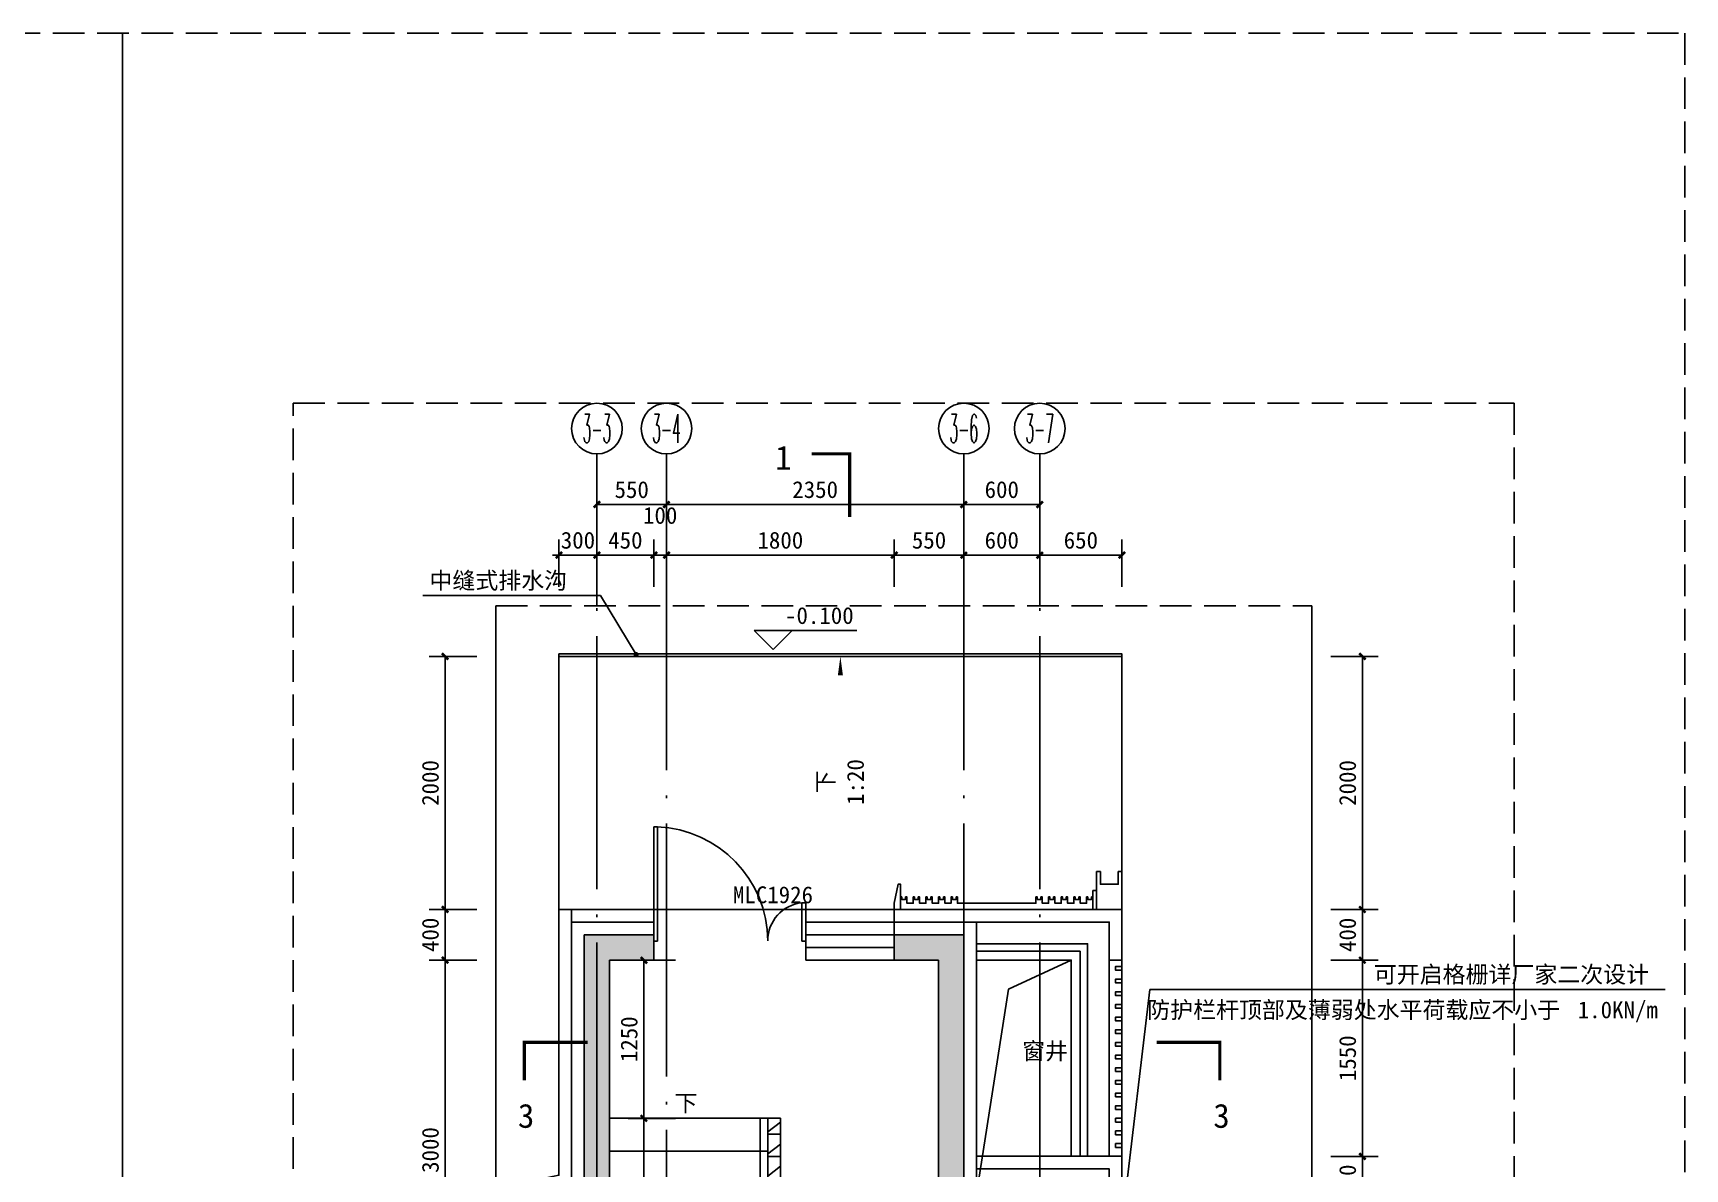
# Model space of a CAD drawing. Extents: x -10817 to 167545, y 26551 to 157048.
# Drawn here: x 25243 to 38300, y 56776 to 65751 of the extents above; entities that cross this region are included whole.
import ezdxf
from ezdxf.enums import TextEntityAlignment as Align
from ezdxf.xclip import XClip

# ---------------------------------------------------------------- set-up
doc = ezdxf.new("R2010")
doc.units = 0
doc.header["$LTSCALE"] = 1000
doc.header["$MEASUREMENT"] = 0
doc.header["$XCLIPFRAME"] = 0
doc.linetypes.add('DASH', pattern=[0.35, 0.25, -0.1])
doc.linetypes.add('DOTE', pattern=[2.42, 2, -0.2, 0.02, -0.2])
doc.layers.get('Defpoints').update_dxf_attribs({"color": 30, "linetype": 'DASH'})
for name, color, linetype in [('125-北侧门头$0$125-北侧门头$0$A-00-HX-113-wall-01Y$0$HRAL', 31, 'Continuous'), ('125-北侧门头$0$125-北侧门头$0$A-DRAN-SYMB', 243, 'Continuous'), ('125-北侧门头$0$125-北侧门头$0$A-FLOR-UNDR', 177, 'Continuous'), ('125-北侧门头$0$125-北侧门头$0$造甲村-建筑200户型底图$0$A-FURN', 8, 'Continuous'), ('125-核心筒-首层南入$0$A-COLU-CONC-HATC', 204, 'Continuous'), ('125-核心筒-首层南入$0$A-DOOR', 51, 'Continuous'), ('125-核心筒-首层南入$0$A-FLOR-HRAL', 71, 'Continuous'), ('125-核心筒-首层南入$0$A-FLOR-STRS', 51, 'Continuous'), ('125-核心筒-首层南入$0$A-WALL-BLOK', 131, 'Continuous'), ('125-核心筒-首层南入$0$A-WALL-CONC', 9, 'Continuous'), ('125-核心筒-首层南入$0$A-WALL-INSL', 241, 'Continuous'), ('3#-夹层$0$A-ANNO-LEVL', 3, 'Continuous'), ('3#-夹层$0$A-ANNO-SYMB', 3, 'Continuous'), ('3#-夹层$0$A-ANNO-TEXT', 7, 'Continuous'), ('A-ANNO-AXIS-CIRC', 3, 'Continuous'), ('A-ANNO-AXIS-TEXT', 7, 'Continuous'), ('A-ANNO-DIMS', 3, 'Continuous'), ('A-ANNO-DOTE', 10, 'DOTE'), ('A-ANNO-NOTE', 3, 'Continuous'), ('A-ANNO-SYMB', 3, 'Continuous'), ('A-ANNO-TEXT', 7, 'Continuous'), ('AXIS_TEXT', 7, 'Continuous')]:
    doc.layers.add(name, color=color, linetype=linetype)
doc.styles.add('3#-夹层$0$_TCH_DIM', font='')
doc.styles.add('_TCH_AXIS', font='COMPLEX', dxfattribs={"bigfont": 'GBCBIG'})
doc.styles.add('_TCH_DIM', font='')
doc.styles.add('_TCH_DIM_T3', font='')
doc.styles.add('_TCH_LABEL', font='')
doc.styles.add('COMPLEX', font='COMPLEX')
doc.styles.get("Standard").update_dxf_attribs({"font": ''})
doc.styles.get('3#-夹层$0$_TCH_DIM').set_extended_font_data('SimSun')
doc.styles.get('_TCH_DIM').set_extended_font_data('SimSun')
doc.styles.get('_TCH_DIM_T3').set_extended_font_data('SimSun')
doc.styles.get('_TCH_LABEL').set_extended_font_data('SimSun')
doc.styles.get('Standard').set_extended_font_data('SimSun')
doc.dimstyles.new('_TCH_ARCH&&50', dxfattribs={"dimtxt": 132.911392, "dimasz": 50, "dimexe": 125, "dimexo": 150, "dimgap": 50, "dimtad": 1, "dimdec": 0, "dimzin": 0, "dimdsep": 46, "dimtxsty": '_TCH_DIM_T3', "dimblk": 'ARCHTICK', "dimcen": 0.09, "dimclrt": 7, "dimazin": 2, "dimtfac": 1, "dimtdec": 0, "dimtix": 1, "dimtmove": 2, "dimatfit": 3, "dimfxl": 50, "dimtolj": 1, "dimtzin": 0, "dimarcsym": 0})

# ---------------------------------------------------------------- blocks, each defined once
blk = doc.blocks.new('125-北侧门头$0$125-北侧门头$0$DDDA$C0A4D4CDB')
at = {"color": 0}
for p, q in [((193, 557), (117, 469)), ((193, 557), (269, 469)), ((75, 409), (312, 409)), ((117, 469), (166, 481)), ((166, 481), (166, 426)), ((166, 426), (193, 460)), ((220, 426), (193, 460)), ((220, 481), (220, 426)), ((269, 469), (220, 481)), ((0, 0), (0, 370)), ((0, 370), (995, 370)), ((995, 370), (995, 0)), ((995, 0), (0, 0)), ((995, 57), (1037, 57)), ((1037, 20), (995, 20)), ((1037, 57), (1037, 20))]:
    blk.add_line(p, q, dxfattribs=at)
for centre, start_param, end_param in [((75, 370), 0.785398, 2.356194), ((312, 370), 5.497787, 7.068583)]:
    blk.add_ellipse(centre, major_axis=(27.3, 27.3), ratio=1, start_param=start_param, end_param=end_param, dxfattribs=at)
blk = doc.blocks.new('125-北侧门头')
at = {"layer": '125-北侧门头$0$125-北侧门头$0$A-DRAN-SYMB'}
h = blk.add_hatch(dxfattribs=at)
h.set_pattern_fill('ANSI31', color=256, scale=5, angle=270, style=0)
h.set_pattern_definition([(315, (-58418.732, -6432.753), (5.6126601, 5.6126601), [])])
edge = h.paths.add_edge_path()
edge.add_arc((3900, -1850), 25, 0, 360)
at = {"layer": '125-北侧门头$0$125-北侧门头$0$A-00-HX-113-wall-01Y$0$HRAL'}
for points in [[(4150, 2300), (4150, 2320), (-300, 2320), (-300, 2300)], [(2400, 300), (2400, 500), (2380, 500), (2350, 350), (2350, 300)], [(3920, 400), (3910, 400), (3910, 380), (3880, 380), (3880, 400), (3870, 400), (3870, 350), (3820, 350), (3820, 400), (3810, 400), (3810, 380), (3780, 380), (3780, 400), (3770, 400), (3770, 350), (3720, 350), (3720, 400), (3710, 400), (3710, 380), (3680, 380), (3680, 400), (3670, 400), (3670, 350), (3620, 350), (3620, 400), (3610, 400), (3610, 380), (3580, 380), (3580, 400), (3570, 400), (3570, 350), (3520, 350), (3520, 400), (3510, 400), (3510, 380), (3480, 380), (3480, 400), (3470, 400), (3470, 350), (2850, 350), (2850, 400), (2840, 400), (2840, 380), (2810, 380), (2810, 400), (2800, 400), (2800, 350), (2750, 350), (2750, 400), (2740, 400), (2740, 380), (2710, 380), (2710, 400), (2700, 400), (2700, 350), (2650, 350), (2650, 400), (2640, 400), (2640, 380), (2610, 380), (2610, 400), (2600, 400), (2600, 350), (2550, 350), (2550, 400), (2540, 400), (2540, 380), (2510, 380), (2510, 400), (2500, 400), (2500, 350), (2450, 350), (2450, 400), (2440, 400), (2440, 380), (2410, 380), (2410, 400), (2400, 400)], [(-200, 300), (-300, 300), (-300, -1800)], [(-201, 300), (450, 300), (450, 200), (-201, 200)], [(-201, 300), (-201, 200)], [(4049, -100), (4149, -100), (4149, 300), (2350, 300), (2350, 200), (4049, 200), (4049, 200), (4049, -100)], [(4149, -100), (4149, -1650)], [(2999, -1750), (4049, -1750), (4049, -2050), (4149, -2050), (4149, -1650), (2999, -1650)], [(-450, -1850), (-450, -1850), (-450, -1830), (-300, -1800), (-300, -1800)], [(-450, -1850), (-450, -1860), (-430, -1860), (-430, -1890), (-450, -1890), (-450, -1900), (-400, -1900), (-400, -1950), (-450, -1950), (-450, -1960), (-430, -1960), (-430, -1990), (-450, -1990), (-450, -2000), (-400, -2000), (-400, -2050), (-450, -2050)], [(-450, -2050), (-450, -2060), (-430, -2060), (-430, -2090), (-450, -2090), (-450, -2100), (-400, -2100), (-400, -2150), (-450, -2150), (-450, -2160), (-430, -2160), (-430, -2190), (-450, -2190), (-450, -2200), (-400, -2200), (-400, -2250), (-450, -2250), (-450, -2260), (-430, -2260), (-430, -2290), (-450, -2290), (-450, -2300), (-400, -2300), (-400, -2350), (-450, -2350), (-450, -2360), (-430, -2360), (-430, -2390), (-450, -2390), (-450, -2400), (-400, -2400), (-400, -2450), (-450, -2450), (-450, -2460), (-430, -2460), (-430, -2490), (-450, -2490), (-450, -2500), (-400, -2500), (-400, -2550), (-450, -2550)], [(4149, -2050), (4149, -3100)], [(-450, -2550), (-450, -2560), (-430, -2560), (-430, -2590), (-450, -2590), (-450, -2600), (-400, -2600), (-400, -2650), (-450, -2650), (-450, -2660), (-430, -2660), (-430, -2690), (-450, -2690), (-450, -2700), (-400, -2700), (-400, -2750), (-450, -2750), (-450, -2760), (-430, -2760), (-430, -2790), (-450, -2790), (-450, -2800)], [(-450, -2800), (-400, -2800), (-400, -3400)], [(4049, -3400), (4049, -3100), (4149, -3100), (4149, -3400)]]:
    blk.add_lwpolyline(points, dxfattribs=at)
for points in [[(-300, 2300), (4150, 2300), (4150, 300), (-300, 300)], [(4149, -180), (4149, -150), (4099, -150), (4099, -180)], [(4149, -280), (4149, -250), (4099, -250), (4099, -280)], [(4149, -380), (4149, -350), (4099, -350), (4099, -380)], [(4149, -480), (4149, -450), (4099, -450), (4099, -480)], [(4149, -580), (4149, -550), (4099, -550), (4099, -580)], [(4149, -680), (4149, -650), (4099, -650), (4099, -680)], [(4149, -780), (4149, -750), (4099, -750), (4099, -780)], [(4149, -880), (4149, -850), (4099, -850), (4099, -880)], [(4149, -980), (4149, -950), (4099, -950), (4099, -980)], [(4149, -1080), (4149, -1050), (4099, -1050), (4099, -1080)], [(4149, -1180), (4149, -1150), (4099, -1150), (4099, -1180)], [(4149, -1280), (4149, -1250), (4099, -1250), (4099, -1280)], [(4149, -1380), (4149, -1350), (4099, -1350), (4099, -1380)], [(4149, -1480), (4149, -1450), (4099, -1450), (4099, -1480)], [(4149, -1580), (4149, -1550), (4099, -1550), (4099, -1580)], [(4149, -2130), (4149, -2100), (4099, -2100), (4099, -2130)], [(4149, -2230), (4149, -2200), (4099, -2200), (4099, -2230)], [(4149, -2330), (4149, -2300), (4099, -2300), (4099, -2330)], [(4149, -2430), (4149, -2400), (4099, -2400), (4099, -2430)], [(4149, -2530), (4149, -2500), (4099, -2500), (4099, -2530)], [(4149, -2630), (4149, -2600), (4099, -2600), (4099, -2630)], [(4149, -2730), (4149, -2700), (4099, -2700), (4099, -2730)], [(4149, -2830), (4149, -2800), (4099, -2800), (4099, -2830)], [(4149, -2930), (4149, -2900), (4099, -2900), (4099, -2930)], [(4149, -3030), (4149, -3000), (4099, -3000), (4099, -3030)]]:
    blk.add_lwpolyline(points, close=True, dxfattribs=at)
at = {"layer": '125-北侧门头$0$125-北侧门头$0$A-00-HX-113-wall-01Y$0$HRAL', "elevation": 0}
for points in [[(4150, 300), (4150, 600), (4120, 600), (4120, 500), (3980, 500), (3980, 600), (3950, 600), (3950, 300), (3920, 300)], [(3950, 450), (3920, 450), (3920, 300)]]:
    blk.add_lwpolyline(points, dxfattribs=at)
at = {"layer": '125-北侧门头$0$125-北侧门头$0$A-DRAN-SYMB'}
blk.add_circle((3900, -1850), 25, dxfattribs=at)
at = {"layer": '125-北侧门头$0$125-北侧门头$0$A-FLOR-UNDR'}
for points in [[(3000, -1650), (4049, -1650), (4049, 200), (3000, 200)], [(3000, -1650), (3749, -1650), (3749, -100), (3000, -100)]]:
    blk.add_lwpolyline(points, close=True, dxfattribs=at)
blk.add_lwpolyline([(2999, -1950), (3252, -330), (3749, -100)], dxfattribs=at)
at = {"layer": '125-北侧门头$0$125-北侧门头$0$造甲村-建筑200户型底图$0$A-FURN', "ltscale": 0.1, "extrusion": (0, 0, -1), "xscale": -1, "zscale": -1, "rotation": 90}
blk.add_blockref('125-北侧门头$0$125-北侧门头$0$DDDA$C0A4D4CDB', (-3330, -1858), dxfattribs=at)
blk = doc.blocks.new('125-核心筒-首层南入$0$$DorLib2D$00000225')
at = {"color": 0}
for p, q in [((0.475, -0.001), (0.475, 0.752)), ((0.475, 0.752), (0.5, 0.752)), ((0.5, -0.001), (0.5, 0.752)), ((-0.5, 0), (-0.5, 0.252)), ((-0.475, 0.252), (-0.5, 0.252)), ((-0.475, 0), (-0.475, 0.252)), ((-0.475, 0), (-0.5, 0)), ((0.475, -0.001), (0.5, -0.001))]:
    blk.add_line(p, q, dxfattribs=at)
for centre, radius, start, end in [((0.505, -0.002), 0.755, 92.2493, 179.7238), ((-0.501, 0.003), 0.251, 359.7899, 84.0974)]:
    blk.add_arc(centre, radius, start, end, dxfattribs=at)
blk = doc.blocks.new('125-核心筒-首层南入$0$$WINLIB2D$00000001')
at = {"color": 0}
for points in [[(-0.5, 0.5), (-0.5, -0.5)], [(-0.5, 0.5), (0.5, 0.5)], [(0.5, -0.5), (0.5, 0.5)], [(0.5, 0.167), (-0.5, 0.167)], [(0.5, -0.167), (-0.5, -0.167)], [(-0.5, -0.5), (0.5, -0.5)]]:
    blk.add_lwpolyline(points, dxfattribs=at)
blk = doc.blocks.new('125-核心筒-首层南入')
at = {"layer": '125-核心筒-首层南入$0$A-COLU-CONC-HATC'}
for points in [[(-1850, 10800), (-1650, 10600), (-1300, 10600), (-1300, 10800)], [(-1850, 7800), (-1650, 7800), (-1650, 10600), (-1850, 10800)], [(600, 10800), (600, 10600), (950, 10600), (1150, 10800)], [(950, 7800), (1150, 7800), (1150, 10800), (950, 10600)]]:
    blk.add_hatch(color=256, dxfattribs=at).paths.add_polyline_path(points)
h = blk.add_hatch(dxfattribs=at)
h.set_pattern_fill('空心砖', color=256, scale=50, style=0)
h.set_pattern_definition([(0, (0, 0), (0, 175), []), (37.875, (200, 0), (-84.8076, 109.0383), []), (90, (200, 0), (-225, 1e-14), [])])
h.paths.add_polyline_path([(-400, 9350), (-400, 7050), (-333.3, 7050), (-300, 7100), (-300, 9350)])
at = {"layer": '125-核心筒-首层南入$0$A-FLOR-HRAL'}
for points in [[(2128.5, 9050), (2128.5, 10730), (1250, 10730)], [(2068.5, 9050), (2068.5, 10670), (1250, 10670)]]:
    blk.add_lwpolyline(points, dxfattribs=at)
at = {"layer": '125-核心筒-首层南入$0$A-FLOR-STRS'}
for p, q in [((-1650, 5450), (-1650, 9350)), ((-1650, 9350), (-400, 9350)), ((-460, 5450), (-460, 9350)), ((-460, 9350), (-400, 9350)), ((-400, 5450), (-400, 9350)), ((-400, 5450), (-400, 9350)), ((-1650, 9090), (-400, 9090))]:
    blk.add_line(p, q, dxfattribs=at)
at = {"layer": '125-核心筒-首层南入$0$A-WALL-BLOK'}
for p, q in [((-400, 9350), (-400, 7050)), ((-300, 9350), (-400, 9350)), ((-300, 9350), (-300, 7100))]:
    blk.add_line(p, q, dxfattribs=at)
at = {"layer": '125-核心筒-首层南入$0$A-WALL-CONC'}
for p, q in [((-1850, 10800), (-1300, 10800)), ((-1850, 7800), (-1850, 10800)), ((-1300, 10600), (-1300, 10800)), ((600, 10600), (600, 10800)), ((600, 10800), (1150, 10800)), ((1150, 10800), (1150, 7800)), ((-1650, 10600), (-1300, 10600)), ((-1650, 7800), (-1650, 10600)), ((600, 10600), (950, 10600)), ((950, 10600), (950, 7800))]:
    blk.add_line(p, q, dxfattribs=at)
at = {"layer": '125-核心筒-首层南入$0$A-WALL-INSL'}
for p, q in [((-1300, 10900), (-1300, 10800)), ((600, 10900), (600, 10800))]:
    blk.add_line(p, q, dxfattribs=at)
for points in [[(-1300, 10800), (-1300, 10900), (-1950, 10900), (-1950, 7900), (-2150, 7900), (-2150, 7300), (-2650, 7300)], [(600, 10800), (600, 10900), (1250, 10900), (1250, 7900), (1450, 7900), (1450, 7300), (2400, 7300)]]:
    blk.add_lwpolyline(points, dxfattribs=at)
blk.add_blockref('125-北侧门头', (-1750, 10700))
at = {"layer": '125-核心筒-首层南入$0$A-DOOR', "zscale": 300}
for name, p, xscale, yscale in [('125-核心筒-首层南入$0$$DorLib2D$00000225', (-700, 10750), -1200, 1200), ('125-核心筒-首层南入$0$$WINLIB2D$00000001', (250, 10750), -700, 300)]:
    blk.add_blockref(name, p, dxfattribs=dict(at, xscale=xscale, yscale=yscale))
blk = doc.blocks.new('_ArchTick')
at = {"color": 0, "linetype": 'ByBlock', "const_width": 0.4}
blk.add_lwpolyline([(-0.5, -0.5), (0.5, 0.5)], dxfattribs=at)
blk = doc.blocks.new('*D1526')
at = {"layer": 'A-ANNO-DIMS', "color": 0, "lineweight": -2, "transparency": 16777216}
for p, q in [((30321, 58426), (29946, 58426)), ((30071, 57176), (30071, 58426)), ((30321, 57176), (29946, 57176))]:
    blk.add_line(p, q, dxfattribs=at)
at = {"layer": 'Defpoints', "color": 0, "transparency": 16777216}
for p in [(30071, 58426), (30471, 58426), (30471, 57176)]:
    blk.add_point(p, dxfattribs=at)
at = {"layer": 'A-ANNO-DIMS', "color": 0, "lineweight": -2, "transparency": 16777216, "xscale": 50, "yscale": 50, "zscale": 50}
for p, rotation in [((30071, 58426), 90), ((30071, 57176), 270)]:
    blk.add_blockref('_ArchTick', p, dxfattribs=dict(at, rotation=rotation))
at = {"layer": 'A-ANNO-DIMS', "color": 7, "transparency": 16777216, "insert": (29955, 57801), "char_height": 132.9, "attachment_point": 5, "rotation": 90, "style": '_TCH_DIM_T3'}
blk.add_mtext('\\A1;1250', dxfattribs=at)
blk = doc.blocks.new('*D1527')
at = {"layer": 'A-ANNO-DIMS', "color": 0, "lineweight": -2, "transparency": 16777216}
for p, q in [((30321, 57176), (29946, 57176)), ((30071, 53276), (30071, 57176)), ((30321, 53276), (29946, 53276))]:
    blk.add_line(p, q, dxfattribs=at)
at = {"layer": 'Defpoints', "color": 0, "transparency": 16777216}
for p in [(30071, 57176), (30471, 57176), (30471, 53276)]:
    blk.add_point(p, dxfattribs=at)
at = {"layer": 'A-ANNO-DIMS', "color": 0, "lineweight": -2, "transparency": 16777216, "xscale": 50, "yscale": 50, "zscale": 50}
for p, rotation in [((30071, 57176), 90), ((30071, 53276), 270)]:
    blk.add_blockref('_ArchTick', p, dxfattribs=dict(at, rotation=rotation))
at = {"layer": 'A-ANNO-DIMS', "color": 7, "transparency": 16777216, "insert": (29955, 55226), "char_height": 132.91, "attachment_point": 5, "rotation": 90, "style": '_TCH_DIM_T3'}
blk.add_mtext('\\A1;260X15=3900', dxfattribs=at)
blk = doc.blocks.new('*D1558')
at = {"layer": 'A-ANNO-DIMS', "color": 0, "lineweight": -2, "transparency": 16777216}
for p, q in [((28750, 58426), (28375, 58426)), ((28500, 55426), (28500, 58426)), ((28750, 55426), (28375, 55426))]:
    blk.add_line(p, q, dxfattribs=at)
at = {"layer": 'Defpoints', "color": 0, "transparency": 16777216}
for p in [(28500, 58426), (28900, 58426), (28900, 55426)]:
    blk.add_point(p, dxfattribs=at)
at = {"layer": 'A-ANNO-DIMS', "color": 0, "lineweight": -2, "transparency": 16777216, "xscale": 50, "yscale": 50, "zscale": 50}
for p, rotation in [((28500, 58426), 90), ((28500, 55426), 270)]:
    blk.add_blockref('_ArchTick', p, dxfattribs=dict(at, rotation=rotation))
at = {"layer": 'A-ANNO-DIMS', "color": 7, "transparency": 16777216, "insert": (28384, 56926), "char_height": 132.9, "attachment_point": 5, "rotation": 90, "style": '_TCH_DIM_T3'}
blk.add_mtext('\\A1;3000', dxfattribs=at)
blk = doc.blocks.new('*D1559')
at = {"layer": 'A-ANNO-DIMS', "color": 0, "lineweight": -2, "transparency": 16777216}
for p, q in [((28750, 58826), (28375, 58826)), ((28500, 58426), (28500, 58826)), ((28750, 58426), (28375, 58426))]:
    blk.add_line(p, q, dxfattribs=at)
at = {"layer": 'Defpoints', "color": 0, "transparency": 16777216}
for p in [(28500, 58826), (28900, 58826), (28900, 58426)]:
    blk.add_point(p, dxfattribs=at)
at = {"layer": 'A-ANNO-DIMS', "color": 0, "lineweight": -2, "transparency": 16777216, "xscale": 50, "yscale": 50, "zscale": 50}
for p, rotation in [((28500, 58826), 90), ((28500, 58426), 270)]:
    blk.add_blockref('_ArchTick', p, dxfattribs=dict(at, rotation=rotation))
at = {"layer": 'A-ANNO-DIMS', "color": 7, "transparency": 16777216, "insert": (28384, 58626), "char_height": 132.9, "attachment_point": 5, "rotation": 90, "style": '_TCH_DIM_T3'}
blk.add_mtext('\\A1;400', dxfattribs=at)
blk = doc.blocks.new('*D1560')
at = {"layer": 'A-ANNO-DIMS', "color": 0, "lineweight": -2, "transparency": 16777216}
for p, q in [((28750, 60826), (28375, 60826)), ((28500, 58826), (28500, 60826)), ((28750, 58826), (28375, 58826))]:
    blk.add_line(p, q, dxfattribs=at)
at = {"layer": 'Defpoints', "color": 0, "transparency": 16777216}
for p in [(28500, 60826), (28900, 60826), (28900, 58826)]:
    blk.add_point(p, dxfattribs=at)
at = {"layer": 'A-ANNO-DIMS', "color": 0, "lineweight": -2, "transparency": 16777216, "xscale": 50, "yscale": 50, "zscale": 50}
for p, rotation in [((28500, 60826), 90), ((28500, 58826), 270)]:
    blk.add_blockref('_ArchTick', p, dxfattribs=dict(at, rotation=rotation))
at = {"layer": 'A-ANNO-DIMS', "color": 7, "transparency": 16777216, "insert": (28384, 59826), "char_height": 132.9, "attachment_point": 5, "rotation": 90, "style": '_TCH_DIM_T3'}
blk.add_mtext('\\A1;2000', dxfattribs=at)
blk = doc.blocks.new('*D1561')
at = {"layer": 'A-ANNO-DIMS', "color": 0, "lineweight": -2, "transparency": 16777216}
for p, q in [((29400, 61376), (29400, 61751)), ((29700, 61376), (29700, 61751)), ((29400, 61626), (29350, 61626)), ((29400, 61626), (29700, 61626)), ((29700, 61626), (29750, 61626))]:
    blk.add_line(p, q, dxfattribs=at)
at = {"layer": 'Defpoints', "color": 0, "transparency": 16777216}
for p in [(29700, 61626), (29400, 61226), (29700, 61226)]:
    blk.add_point(p, dxfattribs=at)
at = {"layer": 'A-ANNO-DIMS', "color": 0, "lineweight": -2, "transparency": 16777216, "xscale": 50, "yscale": 50, "zscale": 50}
blk.add_blockref('_ArchTick', (29400, 61626), dxfattribs=at)
at = {"layer": 'A-ANNO-DIMS', "color": 0, "lineweight": -2, "transparency": 16777216, "xscale": 50, "yscale": 50, "zscale": 50, "rotation": 180}
blk.add_blockref('_ArchTick', (29700, 61626), dxfattribs=at)
at = {"layer": 'A-ANNO-DIMS', "color": 7, "transparency": 16777216, "insert": (29550, 61743), "char_height": 132.9, "attachment_point": 5, "style": '_TCH_DIM_T3'}
blk.add_mtext('\\A1;300', dxfattribs=at)
blk = doc.blocks.new('*D1562')
at = {"layer": 'A-ANNO-DIMS', "color": 0, "lineweight": -2, "transparency": 16777216}
for p, q in [((29700, 61376), (29700, 61751)), ((30150, 61376), (30150, 61751)), ((29700, 61626), (30150, 61626))]:
    blk.add_line(p, q, dxfattribs=at)
at = {"layer": 'Defpoints', "color": 0, "transparency": 16777216}
for p in [(30150, 61626), (29700, 61226), (30150, 61226)]:
    blk.add_point(p, dxfattribs=at)
at = {"layer": 'A-ANNO-DIMS', "color": 0, "lineweight": -2, "transparency": 16777216, "xscale": 50, "yscale": 50, "zscale": 50, "rotation": 180}
blk.add_blockref('_ArchTick', (29700, 61626), dxfattribs=at)
at = {"layer": 'A-ANNO-DIMS', "color": 0, "lineweight": -2, "transparency": 16777216, "xscale": 50, "yscale": 50, "zscale": 50}
blk.add_blockref('_ArchTick', (30150, 61626), dxfattribs=at)
at = {"layer": 'A-ANNO-DIMS', "color": 7, "transparency": 16777216, "insert": (29925, 61743), "char_height": 132.9, "attachment_point": 5, "style": '_TCH_DIM_T3'}
blk.add_mtext('\\A1;450', dxfattribs=at)
blk = doc.blocks.new('*D1563')
at = {"layer": 'A-ANNO-DIMS', "color": 0, "lineweight": -2, "transparency": 16777216}
for p, q in [((30150, 61376), (30150, 61751)), ((30250, 61376), (30250, 61751)), ((30150, 61626), (30250, 61626))]:
    blk.add_line(p, q, dxfattribs=at)
at = {"layer": 'Defpoints', "color": 0, "transparency": 16777216}
for p in [(30250, 61626), (30150, 61226), (30250, 61226)]:
    blk.add_point(p, dxfattribs=at)
at = {"layer": 'A-ANNO-DIMS', "color": 0, "lineweight": -2, "transparency": 16777216, "xscale": 50, "yscale": 50, "zscale": 50, "rotation": 180}
blk.add_blockref('_ArchTick', (30150, 61626), dxfattribs=at)
at = {"layer": 'A-ANNO-DIMS', "color": 0, "lineweight": -2, "transparency": 16777216, "xscale": 50, "yscale": 50, "zscale": 50}
blk.add_blockref('_ArchTick', (30250, 61626), dxfattribs=at)
at = {"layer": 'A-ANNO-DIMS', "color": 7, "transparency": 16777216, "insert": (30200, 61939), "char_height": 132.9, "attachment_point": 5, "style": '_TCH_DIM_T3'}
blk.add_mtext('\\A1;100', dxfattribs=at)
blk = doc.blocks.new('*D1564')
at = {"layer": 'A-ANNO-DIMS', "color": 0, "lineweight": -2, "transparency": 16777216}
for p, q in [((30250, 61376), (30250, 61751)), ((32050, 61376), (32050, 61751)), ((30250, 61626), (32050, 61626))]:
    blk.add_line(p, q, dxfattribs=at)
at = {"layer": 'Defpoints', "color": 0, "transparency": 16777216}
for p in [(32050, 61626), (30250, 61226), (32050, 61226)]:
    blk.add_point(p, dxfattribs=at)
at = {"layer": 'A-ANNO-DIMS', "color": 0, "lineweight": -2, "transparency": 16777216, "xscale": 50, "yscale": 50, "zscale": 50, "rotation": 180}
blk.add_blockref('_ArchTick', (30250, 61626), dxfattribs=at)
at = {"layer": 'A-ANNO-DIMS', "color": 0, "lineweight": -2, "transparency": 16777216, "xscale": 50, "yscale": 50, "zscale": 50}
blk.add_blockref('_ArchTick', (32050, 61626), dxfattribs=at)
at = {"layer": 'A-ANNO-DIMS', "color": 7, "transparency": 16777216, "insert": (31150, 61743), "char_height": 132.9, "attachment_point": 5, "style": '_TCH_DIM_T3'}
blk.add_mtext('\\A1;1800', dxfattribs=at)
blk = doc.blocks.new('*D1565')
at = {"layer": 'A-ANNO-DIMS', "color": 0, "lineweight": -2, "transparency": 16777216}
for p, q in [((32050, 61376), (32050, 61751)), ((32600, 61376), (32600, 61751)), ((32050, 61626), (32600, 61626))]:
    blk.add_line(p, q, dxfattribs=at)
at = {"layer": 'Defpoints', "color": 0, "transparency": 16777216}
for p in [(32600, 61626), (32050, 61226), (32600, 61226)]:
    blk.add_point(p, dxfattribs=at)
at = {"layer": 'A-ANNO-DIMS', "color": 0, "lineweight": -2, "transparency": 16777216, "xscale": 50, "yscale": 50, "zscale": 50, "rotation": 180}
blk.add_blockref('_ArchTick', (32050, 61626), dxfattribs=at)
at = {"layer": 'A-ANNO-DIMS', "color": 0, "lineweight": -2, "transparency": 16777216, "xscale": 50, "yscale": 50, "zscale": 50}
blk.add_blockref('_ArchTick', (32600, 61626), dxfattribs=at)
at = {"layer": 'A-ANNO-DIMS', "color": 7, "transparency": 16777216, "insert": (32325, 61743), "char_height": 132.9, "attachment_point": 5, "style": '_TCH_DIM_T3'}
blk.add_mtext('\\A1;550', dxfattribs=at)
blk = doc.blocks.new('*D1566')
at = {"layer": 'A-ANNO-DIMS', "color": 0, "lineweight": -2, "transparency": 16777216}
for p, q in [((32600, 61376), (32600, 61751)), ((33200, 61376), (33200, 61751)), ((32600, 61626), (33200, 61626))]:
    blk.add_line(p, q, dxfattribs=at)
at = {"layer": 'Defpoints', "color": 0, "transparency": 16777216}
for p in [(33200, 61626), (32600, 61226), (33200, 61226)]:
    blk.add_point(p, dxfattribs=at)
at = {"layer": 'A-ANNO-DIMS', "color": 0, "lineweight": -2, "transparency": 16777216, "xscale": 50, "yscale": 50, "zscale": 50, "rotation": 180}
blk.add_blockref('_ArchTick', (32600, 61626), dxfattribs=at)
at = {"layer": 'A-ANNO-DIMS', "color": 0, "lineweight": -2, "transparency": 16777216, "xscale": 50, "yscale": 50, "zscale": 50}
blk.add_blockref('_ArchTick', (33200, 61626), dxfattribs=at)
at = {"layer": 'A-ANNO-DIMS', "color": 7, "transparency": 16777216, "insert": (32900, 61743), "char_height": 132.9, "attachment_point": 5, "style": '_TCH_DIM_T3'}
blk.add_mtext('\\A1;600', dxfattribs=at)
blk = doc.blocks.new('*D1567')
at = {"layer": 'A-ANNO-DIMS', "color": 0, "lineweight": -2, "transparency": 16777216}
for p, q in [((33200, 61376), (33200, 61751)), ((33850, 61376), (33850, 61751)), ((33200, 61626), (33850, 61626))]:
    blk.add_line(p, q, dxfattribs=at)
at = {"layer": 'Defpoints', "color": 0, "transparency": 16777216}
for p in [(33850, 61626), (33200, 61226), (33850, 61226)]:
    blk.add_point(p, dxfattribs=at)
at = {"layer": 'A-ANNO-DIMS', "color": 0, "lineweight": -2, "transparency": 16777216, "xscale": 50, "yscale": 50, "zscale": 50, "rotation": 180}
blk.add_blockref('_ArchTick', (33200, 61626), dxfattribs=at)
at = {"layer": 'A-ANNO-DIMS', "color": 0, "lineweight": -2, "transparency": 16777216, "xscale": 50, "yscale": 50, "zscale": 50}
blk.add_blockref('_ArchTick', (33850, 61626), dxfattribs=at)
at = {"layer": 'A-ANNO-DIMS', "color": 7, "transparency": 16777216, "insert": (33525, 61743), "char_height": 132.9, "attachment_point": 5, "style": '_TCH_DIM_T3'}
blk.add_mtext('\\A1;650', dxfattribs=at)
blk = doc.blocks.new('*D1586')
at = {"layer": 'A-ANNO-DIMS', "color": 0, "lineweight": -2, "transparency": 16777216}
for p, q in [((35500, 56876), (35875, 56876)), ((35750, 56476), (35750, 56876)), ((35500, 56476), (35875, 56476))]:
    blk.add_line(p, q, dxfattribs=at)
at = {"layer": 'Defpoints', "color": 0, "transparency": 16777216}
for p in [(35350, 56876), (35750, 56876), (35350, 56476)]:
    blk.add_point(p, dxfattribs=at)
at = {"layer": 'A-ANNO-DIMS', "color": 0, "lineweight": -2, "transparency": 16777216, "xscale": 50, "yscale": 50, "zscale": 50}
for p, rotation in [((35750, 56876), 90), ((35750, 56476), 270)]:
    blk.add_blockref('_ArchTick', p, dxfattribs=dict(at, rotation=rotation))
at = {"layer": 'A-ANNO-DIMS', "color": 7, "transparency": 16777216, "insert": (35634, 56676), "char_height": 132.9, "attachment_point": 5, "rotation": 90, "style": '_TCH_DIM_T3'}
blk.add_mtext('\\A1;400', dxfattribs=at)
blk = doc.blocks.new('*D1587')
at = {"layer": 'A-ANNO-DIMS', "color": 0, "lineweight": -2, "transparency": 16777216}
for p, q in [((35500, 58426), (35875, 58426)), ((35750, 56876), (35750, 58426)), ((35500, 56876), (35875, 56876))]:
    blk.add_line(p, q, dxfattribs=at)
at = {"layer": 'Defpoints', "color": 0, "transparency": 16777216}
for p in [(35350, 58426), (35750, 58426), (35350, 56876)]:
    blk.add_point(p, dxfattribs=at)
at = {"layer": 'A-ANNO-DIMS', "color": 0, "lineweight": -2, "transparency": 16777216, "xscale": 50, "yscale": 50, "zscale": 50}
for p, rotation in [((35750, 58426), 90), ((35750, 56876), 270)]:
    blk.add_blockref('_ArchTick', p, dxfattribs=dict(at, rotation=rotation))
at = {"layer": 'A-ANNO-DIMS', "color": 7, "transparency": 16777216, "insert": (35634, 57651), "char_height": 132.9, "attachment_point": 5, "rotation": 90, "style": '_TCH_DIM_T3'}
blk.add_mtext('\\A1;1550', dxfattribs=at)
blk = doc.blocks.new('*D1588')
at = {"layer": 'A-ANNO-DIMS', "color": 0, "lineweight": -2, "transparency": 16777216}
for p, q in [((35500, 58826), (35875, 58826)), ((35750, 58426), (35750, 58826)), ((35500, 58426), (35875, 58426))]:
    blk.add_line(p, q, dxfattribs=at)
at = {"layer": 'Defpoints', "color": 0, "transparency": 16777216}
for p in [(35350, 58826), (35750, 58826), (35350, 58426)]:
    blk.add_point(p, dxfattribs=at)
at = {"layer": 'A-ANNO-DIMS', "color": 0, "lineweight": -2, "transparency": 16777216, "xscale": 50, "yscale": 50, "zscale": 50}
for p, rotation in [((35750, 58826), 90), ((35750, 58426), 270)]:
    blk.add_blockref('_ArchTick', p, dxfattribs=dict(at, rotation=rotation))
at = {"layer": 'A-ANNO-DIMS', "color": 7, "transparency": 16777216, "insert": (35634, 58626), "char_height": 132.9, "attachment_point": 5, "rotation": 90, "style": '_TCH_DIM_T3'}
blk.add_mtext('\\A1;400', dxfattribs=at)
blk = doc.blocks.new('*D1589')
at = {"layer": 'A-ANNO-DIMS', "color": 0, "lineweight": -2, "transparency": 16777216}
for p, q in [((35500, 60826), (35875, 60826)), ((35750, 58826), (35750, 60826)), ((35500, 58826), (35875, 58826))]:
    blk.add_line(p, q, dxfattribs=at)
at = {"layer": 'Defpoints', "color": 0, "transparency": 16777216}
for p in [(35350, 60826), (35750, 60826), (35350, 58826)]:
    blk.add_point(p, dxfattribs=at)
at = {"layer": 'A-ANNO-DIMS', "color": 0, "lineweight": -2, "transparency": 16777216, "xscale": 50, "yscale": 50, "zscale": 50}
for p, rotation in [((35750, 60826), 90), ((35750, 58826), 270)]:
    blk.add_blockref('_ArchTick', p, dxfattribs=dict(at, rotation=rotation))
at = {"layer": 'A-ANNO-DIMS', "color": 7, "transparency": 16777216, "insert": (35634, 59826), "char_height": 132.9, "attachment_point": 5, "rotation": 90, "style": '_TCH_DIM_T3'}
blk.add_mtext('\\A1;2000', dxfattribs=at)
blk = doc.blocks.new('*D1590')
at = {"layer": 'A-ANNO-DIMS', "color": 0, "lineweight": -2, "transparency": 16777216}
for p, q in [((29700, 61776), (29700, 62151)), ((30250, 61776), (30250, 62151)), ((29700, 62026), (30250, 62026))]:
    blk.add_line(p, q, dxfattribs=at)
at = {"layer": 'Defpoints', "color": 0, "transparency": 16777216}
for p in [(30250, 62026), (29700, 61626), (30250, 61626)]:
    blk.add_point(p, dxfattribs=at)
at = {"layer": 'A-ANNO-DIMS', "color": 0, "lineweight": -2, "transparency": 16777216, "xscale": 50, "yscale": 50, "zscale": 50, "rotation": 180}
blk.add_blockref('_ArchTick', (29700, 62026), dxfattribs=at)
at = {"layer": 'A-ANNO-DIMS', "color": 0, "lineweight": -2, "transparency": 16777216, "xscale": 50, "yscale": 50, "zscale": 50}
blk.add_blockref('_ArchTick', (30250, 62026), dxfattribs=at)
at = {"layer": 'A-ANNO-DIMS', "color": 7, "transparency": 16777216, "insert": (29975, 62143), "char_height": 132.9, "attachment_point": 5, "style": '_TCH_DIM_T3'}
blk.add_mtext('\\A1;550', dxfattribs=at)
blk = doc.blocks.new('*D1591')
at = {"layer": 'A-ANNO-DIMS', "color": 0, "lineweight": -2, "transparency": 16777216}
for p, q in [((30250, 61776), (30250, 62151)), ((32600, 61776), (32600, 62151)), ((30250, 62026), (32600, 62026))]:
    blk.add_line(p, q, dxfattribs=at)
at = {"layer": 'Defpoints', "color": 0, "transparency": 16777216}
for p in [(32600, 62026), (30250, 61626), (32600, 61626)]:
    blk.add_point(p, dxfattribs=at)
at = {"layer": 'A-ANNO-DIMS', "color": 0, "lineweight": -2, "transparency": 16777216, "xscale": 50, "yscale": 50, "zscale": 50, "rotation": 180}
blk.add_blockref('_ArchTick', (30250, 62026), dxfattribs=at)
at = {"layer": 'A-ANNO-DIMS', "color": 0, "lineweight": -2, "transparency": 16777216, "xscale": 50, "yscale": 50, "zscale": 50}
blk.add_blockref('_ArchTick', (32600, 62026), dxfattribs=at)
at = {"layer": 'A-ANNO-DIMS', "color": 7, "transparency": 16777216, "insert": (31425, 62143), "char_height": 132.9, "attachment_point": 5, "style": '_TCH_DIM_T3'}
blk.add_mtext('\\A1;2350', dxfattribs=at)
blk = doc.blocks.new('*D1592')
at = {"layer": 'A-ANNO-DIMS', "color": 0, "lineweight": -2, "transparency": 16777216}
for p, q in [((32600, 61776), (32600, 62151)), ((33200, 61776), (33200, 62151)), ((32600, 62026), (33200, 62026))]:
    blk.add_line(p, q, dxfattribs=at)
at = {"layer": 'Defpoints', "color": 0, "transparency": 16777216}
for p in [(33200, 62026), (32600, 61626), (33200, 61626)]:
    blk.add_point(p, dxfattribs=at)
at = {"layer": 'A-ANNO-DIMS', "color": 0, "lineweight": -2, "transparency": 16777216, "xscale": 50, "yscale": 50, "zscale": 50, "rotation": 180}
blk.add_blockref('_ArchTick', (32600, 62026), dxfattribs=at)
at = {"layer": 'A-ANNO-DIMS', "color": 0, "lineweight": -2, "transparency": 16777216, "xscale": 50, "yscale": 50, "zscale": 50}
blk.add_blockref('_ArchTick', (33200, 62026), dxfattribs=at)
at = {"layer": 'A-ANNO-DIMS', "color": 7, "transparency": 16777216, "insert": (32900, 62143), "char_height": 132.9, "attachment_point": 5, "style": '_TCH_DIM_T3'}
blk.add_mtext('\\A1;600', dxfattribs=at)
blk = doc.blocks.new('_AXISO')
blk.add_circle((0, 0), 0.5)
at = {"layer": 'AXIS_TEXT', "style": 'COMPLEX', "width": 1.041667}
blk.add_attdef('A', text='', height=0.56, dxfattribs=at).set_placement((-0.25, -0.28), (0.25, -0.28), align=Align.FIT)

msp = doc.modelspace()

# ---------------------------------------------------------------- linework, layer by layer
msp.add_lwpolyline([(25950, 37051.2), (25950, 65751.2)])
at = {"layer": '3#-夹层$0$A-ANNO-LEVL'}
for p, q in [((31093.4, 60880), (30943.4, 61030)), ((30943.4, 61030), (31753.6, 61030)), ((31093.4, 60880), (31243.4, 61030))]:
    msp.add_line(p, q, dxfattribs=at)
at = {"layer": '3#-夹层$0$A-ANNO-SYMB'}
msp.add_lwpolyline([(30395, 57176.3, 0, 0, 0), (30395, 53276.3, 0, 40, 0), (30395, 53426.3, 0, 0, 0)], format="xyseb", dxfattribs=at)
at = {"layer": 'A-ANNO-AXIS-CIRC'}
for p, q in [((29700, 61226.3), (29700, 62426.3)), ((30250, 61226.3), (30250, 62426.3)), ((32600, 61226.3), (32600, 62426.3)), ((33200, 61226.3), (33200, 62426.3))]:
    msp.add_line(p, q, dxfattribs=at)
at = {"layer": 'A-ANNO-DOTE'}
for points in [[(29700, 51726.3), (29700, 62426.3)], [(30250, 47826.3), (30250, 62426.3)], [(32600, 47826.3), (32600, 62426.3)], [(33200, 51726.3), (33200, 62426.3)]]:
    msp.add_lwpolyline(points, dxfattribs=at)
at = {"layer": 'A-ANNO-NOTE'}
for p, q in [((29727.8, 61306.9), (28324, 61306.9)), ((30010, 60840.6), (29727.8, 61306.9)), ((33848.6, 56325.4), (34070.9, 58194.6)), ((34070.9, 58194.6), (38144.6, 58194.6))]:
    msp.add_line(p, q, dxfattribs=at)
at = {"layer": 'A-ANNO-NOTE', "const_width": 20}
msp.add_lwpolyline([(30015.2, 60832.1, 1), (30004.9, 60849.2, 1)], format="xyb", close=True, dxfattribs=at)
at = {"layer": 'A-ANNO-SYMB', "const_width": 25}
for points in [[(31698.3, 61926.3), (31698.3, 62426.3), (31398.3, 62426.3)], [(29126.8, 57476.3), (29126.8, 57776.3), (29626.8, 57776.3)], [(34123.6, 57776.3), (34623.6, 57776.3), (34623.6, 57476.3)]]:
    msp.add_lwpolyline(points, dxfattribs=at)
at = {"layer": 'A-ANNO-SYMB'}
for points in [[(28900, 41176.2), (28900, 51145), (28795, 51183.2), (29005, 51220.2), (28900, 51257.5), (28900, 61226.3)], [(35350, 61226.3), (35350, 51257.5), (35455, 51219.3), (35245, 51182.2), (35350, 51145), (35350, 41176.2)]]:
    msp.add_lwpolyline(points, dxfattribs=at)
msp.add_lwpolyline([(31624.4, 58826.3, 0, 0, 0), (31624.4, 60826.3, 0, 40, 0), (31624.4, 60676.3, 0, 0, 0)], format="xyseb", dxfattribs=at)
at = {"layer": 'Defpoints'}
for points in [[(1250, 65751.2), (38300, 65751.2), (38300, 37051.2), (1250, 37051.2)], [(27300, 62826.3), (36950, 62826.3), (36950, 39976.2), (27300, 39976.2)], [(28900, 61226.3), (35350, 61226.3), (35350, 41176.2), (28900, 41176.2)]]:
    msp.add_lwpolyline(points, close=True, dxfattribs=at)

# ---------------------------------------------------------------- block references
ref = msp.add_blockref('125-核心筒-首层南入', (31450, 47826.3))
XClip(ref).set_block_clipping_path([(-2550.0013559441, -6650.1452511974), (3900.0557166992, 13400.0000000014)])
at = {"layer": 'A-ANNO-AXIS-CIRC'}
ref = msp.add_blockref('_AXISO', (29700, 62626.3), dxfattribs=dict(at, xscale=400, yscale=400, zscale=400))
ref.add_attrib('A', '3-3', dxfattribs={"layer": 'A-ANNO-AXIS-TEXT', "height": 226.27, "style": '_TCH_AXIS', "width": 0.328125}).set_placement((29586.8, 62513.2), (29813.1, 62513.2), align=Align.FIT)
ref = msp.add_blockref('_AXISO', (30250, 62626.3), dxfattribs=dict(at, xscale=400, yscale=400, zscale=400))
ref.add_attrib('A', '3-4', dxfattribs={"layer": 'A-ANNO-AXIS-TEXT', "height": 226.27, "style": '_TCH_AXIS', "width": 0.318182}).set_placement((30136.8, 62513.2), (30363.1, 62513.2), align=Align.FIT)
ref = msp.add_blockref('_AXISO', (32600, 62626.3), dxfattribs=dict(at, xscale=400, yscale=400, zscale=400))
ref.add_attrib('A', '3-6', dxfattribs={"layer": 'A-ANNO-AXIS-TEXT', "height": 226.27, "style": '_TCH_AXIS', "width": 0.323077}).set_placement((32486.8, 62513.2), (32713.1, 62513.2), align=Align.FIT)
ref = msp.add_blockref('_AXISO', (33200, 62626.3), dxfattribs=dict(at, xscale=400, yscale=400, zscale=400))
ref.add_attrib('A', '3-7', dxfattribs={"layer": 'A-ANNO-AXIS-TEXT', "height": 226.27, "style": '_TCH_AXIS', "width": 0.323077}).set_placement((33086.8, 62513.2), (33313.1, 62513.2), align=Align.FIT)

# ---------------------------------------------------------------- texts
at = {"layer": '3#-夹层$0$A-ANNO-TEXT', "color": 7, "style": '3#-夹层$0$_TCH_DIM'}
for s, height, p in [('-0.100', 132.91, (31187, 61082.5)), ('下', 132.9, (30313.4, 57228.8))]:
    msp.add_text(s, height=height, dxfattribs=at).set_placement(p)
at = {"layer": 'A-ANNO-TEXT', "color": 7}
for s, height, style, p in [('1', 189.9, '_TCH_LABEL', (31109.8, 62301.3)), ('中缝式排水沟', 132.91, '_TCH_DIM', (28376.5, 61359.4)), ('可开启格栅详厂家二次设计', 132.911, '_TCH_DIM', (35840.7, 58247.1)), ('防护栏杆顶部及薄弱处水平荷载应不小于', 132.911, '_TCH_DIM', (34050.1, 57967.1)), ('1.0KN/m', 132.91, '_TCH_DIM', (37452.6, 57967.1)), ('3', 189.9, '_TCH_LABEL', (29075.6, 57101.3)), ('3', 189.9, '_TCH_LABEL', (34572.4, 57101.3))]:
    msp.add_text(s, height=height, dxfattribs=dict(at, style=style)).set_placement(p)
at = {"layer": 'A-ANNO-TEXT', "color": 7, "style": '_TCH_DIM'}
for s, height, p in [('1:20', 132.91, (31809.8, 59652.8)), ('下', 132.9, (31571.9, 59744.7))]:
    msp.add_text(s, height=height, rotation=90, dxfattribs=at).set_placement(p)
at = {"layer": 'A-ANNO-TEXT', "color": 2}
msp.add_text('MLC1926', height=132.91, dxfattribs=at).set_placement((30775.1, 58876.3))
at = {"layer": 'A-ANNO-TEXT'}
msp.add_text('窗井', height=132.91, dxfattribs=at).set_placement((33060.5, 57641.8))

# ---------------------------------------------------------------- dimensions: what is measured, and where the dimension line sits
at = {"layer": 'A-ANNO-DIMS'}
for p1, p2, distance, picture, middle in [((29700, 61626.3), (30250, 61626.3), 400, '*D1590', (29975, 62142.8)), ((30250, 61626.3), (32600, 61626.3), 400, '*D1591', (31425, 62142.8)), ((32600, 61626.3), (33200, 61626.3), 400, '*D1592', (32900, 62142.8)), ((29400, 61226.3), (29700, 61226.3), 400, '*D1561', (29550, 61742.8)), ((29700, 61226.3), (30150, 61226.3), 400, '*D1562', (29925, 61742.8)), ((30250, 61226.3), (32050, 61226.3), 400, '*D1564', (31150, 61742.8)), ((32050, 61226.3), (32600, 61226.3), 400, '*D1565', (32325, 61742.8)), ((32600, 61226.3), (33200, 61226.3), 400, '*D1566', (32900, 61742.8)), ((33200, 61226.3), (33850, 61226.3), 400, '*D1567', (33525, 61742.8)), ((28900, 58826.3), (28900, 60826.3), 400, '*D1560', (28383.5, 59826.3)), ((35350, 58826.3), (35350, 60826.3), -400, '*D1589', (35633.6, 59826.3)), ((28900, 58426.3), (28900, 58826.3), 400, '*D1559', (28383.5, 58626.3)), ((35350, 58426.3), (35350, 58826.3), -400, '*D1588', (35633.6, 58626.3)), ((28900, 55426.3), (28900, 58426.3), 400, '*D1558', (28383.5, 56926.3)), ((30471.4, 57176.3), (30471.4, 58426.3), 400, '*D1526', (29954.9, 57801.3)), ((35350, 56876.3), (35350, 58426.3), -400, '*D1587', (35633.6, 57651.3)), ((35350, 56476.3), (35350, 56876.3), -400, '*D1586', (35633.6, 56676.3))]:
    dim = msp.add_aligned_dim(p1=p1, p2=p2, distance=distance, dimstyle='_TCH_ARCH&&50', dxfattribs=at)
    dim.commit()
    dim.dimension.update_dxf_attribs({"geometry": picture, "text_midpoint": middle})
dim = msp.add_linear_dim(base=(30250, 61626.3), p1=(30150, 61226.3), p2=(30250, 61226.3), angle=0, dimstyle='_TCH_ARCH&&50', dxfattribs=at)
dim.commit()
dim.dimension.update_dxf_attribs({"geometry": '*D1563', "text_midpoint": (30200, 61938.8), "dimtype": 129})
dim = msp.add_aligned_dim(p1=(30471.4, 53276.3), p2=(30471.4, 57176.3), distance=400, text='260X15=3900', dimstyle='_TCH_ARCH&&50', dxfattribs=at)
dim.commit()
dim.dimension.update_dxf_attribs({"geometry": '*D1527', "text_midpoint": (29954.9, 55226.3)})

doc.saveas('drawing.dxf')
